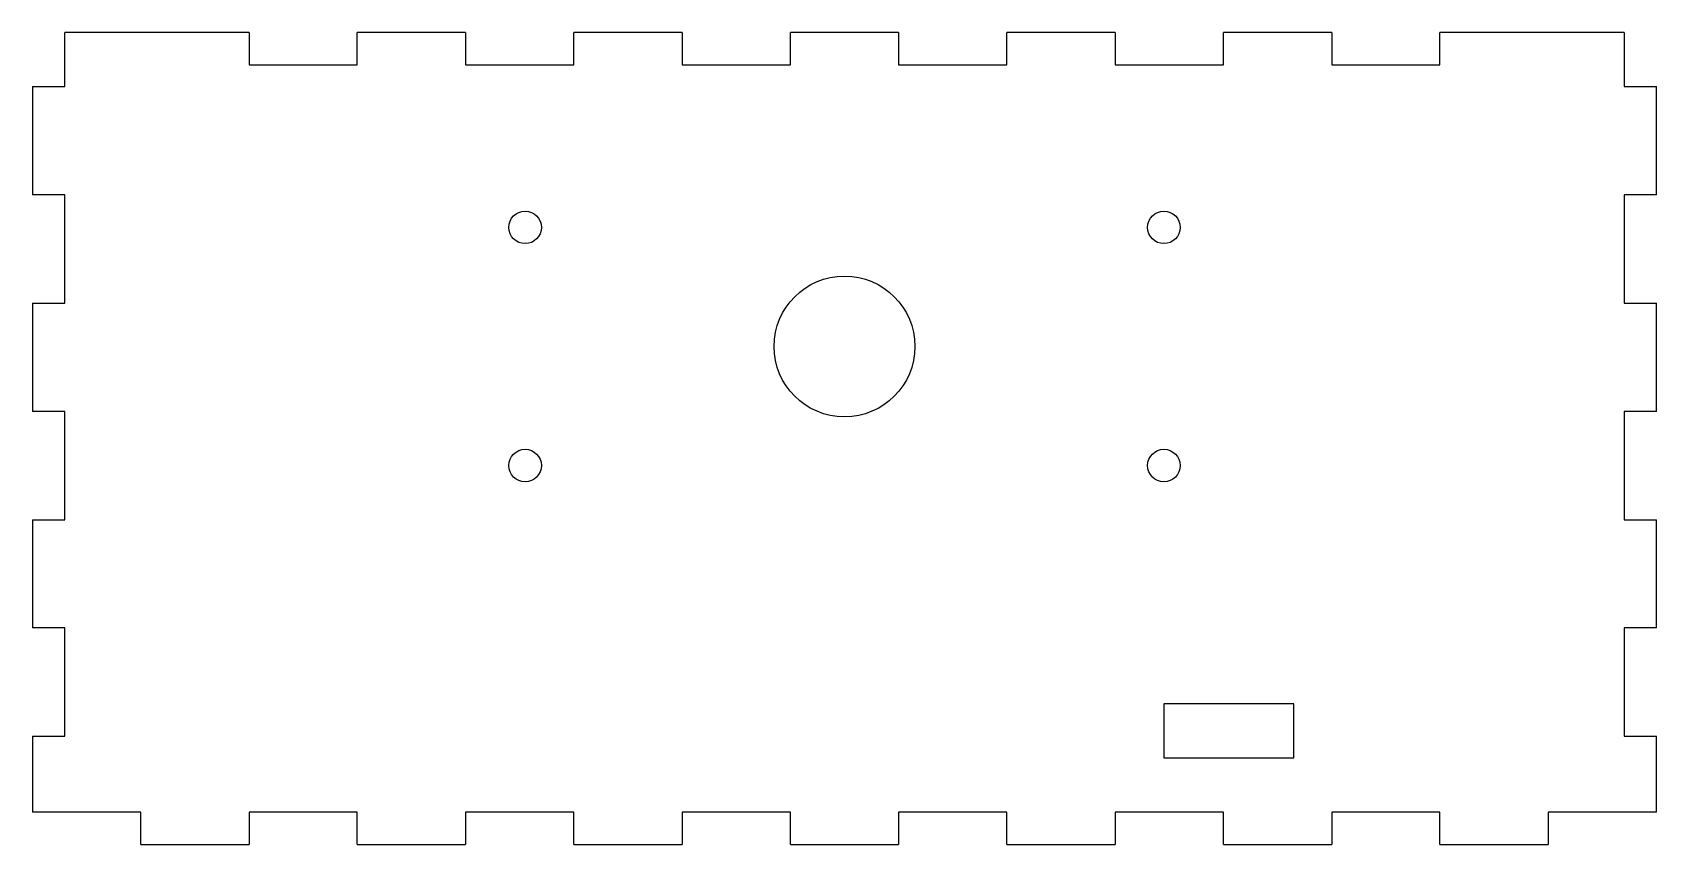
# Model space of a CAD drawing. Header units: millimetres. Extents: x 0 to 150, y 0 to 75.
import ezdxf

# ---------------------------------------------------------------- set-up
doc = ezdxf.new("R2010")
doc.units = ezdxf.units.MM

msp = doc.modelspace()

# ---------------------------------------------------------------- linework, layer by layer
at = {"color": 7, "linetype": 'Continuous', "lineweight": 25}
for p, q in [((3, 70), (3, 75)), ((20, 75), (3, 75)), ((20, 75), (20, 72)), ((30, 72), (30, 75)), ((40, 75), (30, 75)), ((40, 75), (40, 72)), ((50, 72), (50, 75)), ((60, 75), (50, 75)), ((60, 75), (60, 72)), ((70, 72), (70, 75)), ((80, 75), (70, 75)), ((80, 75), (80, 72)), ((90, 72), (90, 75)), ((100, 75), (90, 75)), ((100, 75), (100, 72)), ((110, 72), (110, 75)), ((120, 75), (110, 75)), ((120, 75), (120, 72)), ((130, 72), (130, 75)), ((147, 75), (130, 75)), ((147, 75), (147, 70)), ((20, 72), (30, 72)), ((40, 72), (50, 72)), ((60, 72), (70, 72)), ((80, 72), (90, 72)), ((100, 72), (110, 72)), ((120, 72), (130, 72)), ((0, 70), (3, 70)), ((0, 70), (0, 60)), ((147, 70), (150, 70)), ((150, 60), (150, 70)), ((3, 60), (0, 60)), ((3, 50), (3, 60)), ((150, 60), (147, 60)), ((147, 60), (147, 50)), ((0, 50), (3, 50)), ((0, 50), (0, 40)), ((147, 50), (150, 50)), ((150, 40), (150, 50)), ((3, 40), (0, 40)), ((3, 30), (3, 40)), ((150, 40), (147, 40)), ((147, 40), (147, 30)), ((0, 30), (3, 30)), ((0, 30), (0, 20)), ((147, 30), (150, 30)), ((150, 20), (150, 30)), ((3, 20), (0, 20)), ((3, 10), (3, 20)), ((150, 20), (147, 20)), ((147, 20), (147, 10)), ((116.5, 13), (104.5, 13)), ((104.5, 13), (104.5, 8)), ((116.5, 8), (116.5, 13)), ((0, 10), (3, 10)), ((0, 10), (0, 3)), ((147, 10), (150, 10)), ((150, 3), (150, 10)), ((104.5, 8), (116.5, 8)), ((10, 3), (0, 3)), ((10, 0), (10, 3)), ((30, 3), (20, 3)), ((20, 3), (20, 0)), ((30, 0), (30, 3)), ((50, 3), (40, 3)), ((40, 3), (40, 0)), ((50, 0), (50, 3)), ((70, 3), (60, 3)), ((60, 3), (60, 0)), ((70, 0), (70, 3)), ((90, 3), (80, 3)), ((80, 3), (80, 0)), ((90, 0), (90, 3)), ((110, 3), (100, 3)), ((100, 3), (100, 0)), ((110, 0), (110, 3)), ((130, 3), (120, 3)), ((120, 3), (120, 0)), ((130, 0), (130, 3)), ((150, 3), (140, 3)), ((140, 3), (140, 0)), ((10, 0), (20, 0)), ((30, 0), (40, 0)), ((50, 0), (60, 0)), ((70, 0), (80, 0)), ((90, 0), (100, 0)), ((110, 0), (120, 0)), ((130, 0), (140, 0))]:
    msp.add_line(p, q, dxfattribs=at)
for centre, radius in [((104.5, 57), 1.5), ((45.5, 57), 1.5), ((75, 46), 6.5), ((45.5, 35), 1.5), ((104.5, 35), 1.5)]:
    msp.add_circle(centre, radius, dxfattribs=at)

doc.saveas('drawing.dxf')
